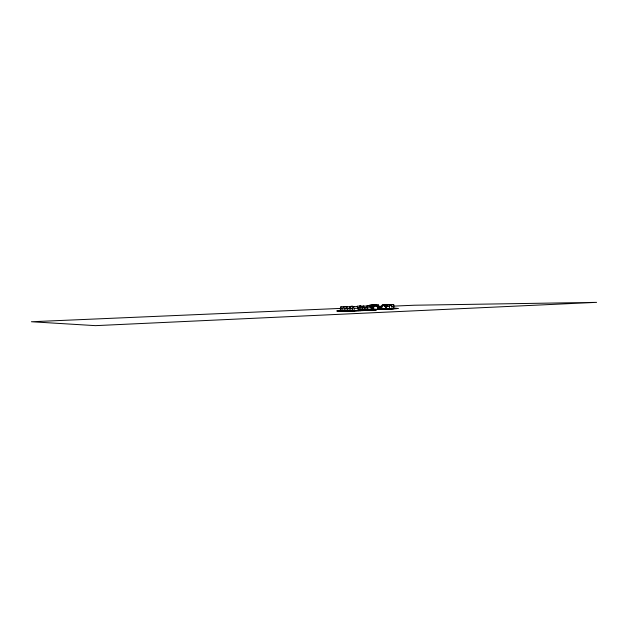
<?xml version="1.0" encoding="UTF-8"?>
<svg xmlns="http://www.w3.org/2000/svg" width="628" height="628" viewBox="0 0 628 628"><rect width="100%" height="100%" fill="white"/><g stroke="black" fill="none" stroke-linecap="round" stroke-linejoin="round"><path stroke-width="0.94" d="M345.235 306.613L340.918 306.778C336.851 314.275 353.014 309.494 340.933 310.789M393.717 304.682L393.662 308.693L393.717 304.682L389.47 304.823M377.334 305.051L373.228 305.208L373.056 309.07M374.209 306.809L374.469 305.255L378.621 305.098L379.084 309.039L378.433 309M378.354 306.652L378.621 305.098M384.964 306.189L385.239 304.666L385.71 308.529L385.043 308.497L386.667 308.434M390.687 304.556L386.581 304.706L386.377 308.568M343.453 306.786L342.723 308.419L342.817 310.868L344.395 310.876L344.301 308.419L343.453 306.786L347.519 306.621M346.64 306.762L345.895 308.419L345.989 310.884L347.598 310.891L347.504 308.411L346.64 306.762L350.738 306.597M349.89 306.739L349.129 308.411L349.223 310.907L350.864 310.915L350.769 308.411L349.89 306.739L354.019 306.574M353.203 306.723L352.426 308.403L352.52 310.923L354.192 310.931L354.098 308.403L353.203 306.723L357.371 306.55L358.274 308.23L358.368 310.758M363.965 306.064L359.907 306.229L359.137 307.869L359.224 310.326L369.429 309.989M367.356 306.032L363.267 306.197L362.482 307.861L362.568 310.342L368.369 310.177L366.65 310.169M366.697 306.174L367.623 307.846L371.76 307.673L370.818 306.001L366.697 306.174L365.896 307.846L365.983 310.358M377.302 306.872L378.276 305.224L379.351 306.754L379.438 309.133L378.072 309.219M373.582 306.982L374.555 305.334L378.276 305.224M389.454 306.55L390.647 304.878L391.943 306.417L392.029 308.819L389.541 308.968L389.454 306.55L385.953 306.645L386.032 309.047L392.029 308.819M385.953 306.645L387.146 304.973L390.647 304.878M380.152 309.306L380.066 306.896L381.973 305.208L383.739 305.192L385.773 306.723L385.851 309.141L378.731 309.282M380.066 306.896L381.824 306.888L383.739 305.192M375.56 305.498L373.472 307.202L373.558 309.628L372.922 309.58L372.836 307.163L374.908 305.475L377.75 307.037L377.836 309.463L377.177 309.416M347.606 310.538L348.257 310.609L336.773 310.978L342.189 310.53M389.807 308.756L389.407 308.835L394.046 308.615M371.705 309.769L398.176 308.474L393.434 308.207M382.311 309.18L387.539 308.85L384.611 308.662M360.025 310.177L362.191 310.044L358.156 310.224M375.042 309.274L373.668 309.361L376.455 309.29M343.885 310.546L342.417 310.64L346.083 310.546M386.032 309.047L388.528 308.905M381.934 309.141L384.878 308.945L382.044 308.764M380.254 309.172L378.119 309.266M340.973 308.395L31.4 321.748L95.464 325.642L596.6 302.358L414.441 305.224L393.874 306.111M378.197 306.794L381.133 306.66M344.301 308.419L346.75 308.317M347.504 308.411L349.144 308.348M359.907 306.229L360.802 307.861L363.243 307.767M350.769 308.411L352.426 308.34M363.267 306.197L364.177 307.853L366.642 307.751M354.098 308.403L358.274 308.23M379.877 309.235L380.419 309.212M340.698 311.048L350.895 310.617M358.714 310.287L367.914 309.91M343.877 311.072L354.161 310.64M349.223 310.907L355.001 310.742M347.111 311.096L357.489 310.656M362.639 310.436L372.883 310.004M379.343 309.306L371.109 309.526M369.641 305.075L373.636 304.925M382.625 304.588L386.62 304.439M376.078 305.012L370.81 305.122L371.164 306.66M389.305 304.517L383.92 304.627L384.305 306.166M387.955 304.753L392.1 304.596M340.918 306.778L341.114 308.419L342.841 308.356M371.085 308.772L373.495 308.756M384.878 308.332L386.699 308.262M371.022 308.976L373.786 308.874M385.192 308.426L386.801 308.364M371.297 309.094L373.472 308.929M371.572 309.212L373.448 309.141M378.142 308.96L380.019 308.89M393.591 308.379L395.467 308.309M371.855 309.329L373.746 309.259M377.42 309.102L380.38 309.007M386.534 308.78L389.368 308.67M393.144 308.529L396.927 308.387M357.858 310.028L360.692 309.918M387.398 308.827L397.854 308.434M358.203 310.059L363.314 309.91M391.88 306.362L393.583 306.307M337.369 310.852L346.852 310.546M343.375 306.574L347.041 306.464M357.222 306.166L360.967 306.056M358.062 307.791L359.938 307.744M386.856 308.937L396.912 308.638M377.585 309.18L379.438 309.133M383.63 309.117L390.475 309.007M351.005 306.221L352.763 306.205M384.077 309.141L385.851 309.141M366.038 309.981L376.408 310.012L350.416 311.111L338.131 311.033M363.274 310.154L364.954 310.161M370.096 310.177L371.847 310.185L372.004 305.161L372.443 309.031L371.847 308.992M357.858 310.413L367.718 310.365L367.623 307.846M358.596 310.538L363.479 310.562M346.868 310.695L360.88 310.672M367.529 305.593L368.126 305.624M368.518 305.718L371.329 307.28L370.708 307.249M360.37 305.914L359.813 305.883L361.249 306.888M377.75 307.037L374.908 305.475M372.836 307.163L373.472 307.202M387.743 308.646L388.434 308.693M377.695 308.748L380.372 308.913M380.223 309.447L371.493 309.557L373.126 309.714M386.581 304.706L386.974 306.276M373.228 305.208L373.589 306.778M381.824 306.888L381.91 309.314M364.177 307.853L364.271 310.35M360.802 307.861L360.888 310.334M341.114 308.419L341.2 310.852"/></g></svg>
